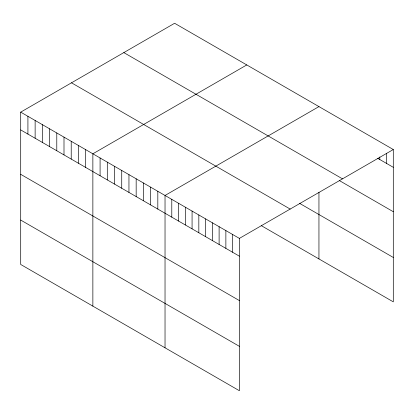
<?xml version="1.0" encoding="UTF-8"?>
<svg xmlns="http://www.w3.org/2000/svg" width="414" height="414" viewBox="0 0 414 414"><rect width="100%" height="100%" fill="white"/><g stroke="black" fill="none" stroke-linecap="round" stroke-linejoin="round"><path stroke-width="0.62" d="M20.7 112.137L239.385 238.392L239.385 390.728L20.7 264.468L20.7 112.137L174.615 23.272L393.3 149.532L393.3 301.863L261.213 225.604M246.78 64.936L92.865 153.801L92.865 306.132M318.946 106.605L165.031 195.465L165.031 347.801M239.385 238.392L393.3 149.532M377.703 158.308L393.3 167.313M123.822 52.599L342.507 178.853M339.226 180.494L393.3 211.714M299.519 203.315L393.3 257.461M71.493 82.81L290.178 209.07M20.7 129.918L239.385 256.173M20.7 174.32L239.385 300.58M20.7 220.067L239.385 346.327M386.541 153.247L386.541 163.411M379.783 156.968L379.783 159.509M318.946 192.298L318.946 258.936M232.627 234.49L232.627 252.271M225.868 230.588L225.868 248.369M219.109 226.686L219.109 244.467M212.346 222.784L212.346 240.565M205.587 218.882L205.587 236.663M198.829 214.98L198.829 232.761M192.07 211.073L192.07 228.859M185.312 207.171L185.312 224.957M178.553 203.269L178.553 221.05M171.789 199.367L171.789 217.148M157.817 191.299L157.817 209.08M150.598 187.133L150.598 204.914M143.384 182.967L143.384 200.749M136.165 178.801L136.165 196.583M128.951 174.63L128.951 192.417M121.732 170.464L121.732 188.251M114.518 166.299L114.518 184.08M107.298 162.133L107.298 179.914M100.084 157.967L100.084 175.748M85.651 149.635L85.651 167.416M78.432 145.469L78.432 163.251M71.218 141.298L71.218 159.085M63.999 137.132L63.999 154.919M56.785 132.966L56.785 150.753M49.566 128.801L49.566 146.582M42.352 124.635L42.352 142.416M35.133 120.469L35.133 138.25M27.919 116.303L27.919 134.084"/></g></svg>
